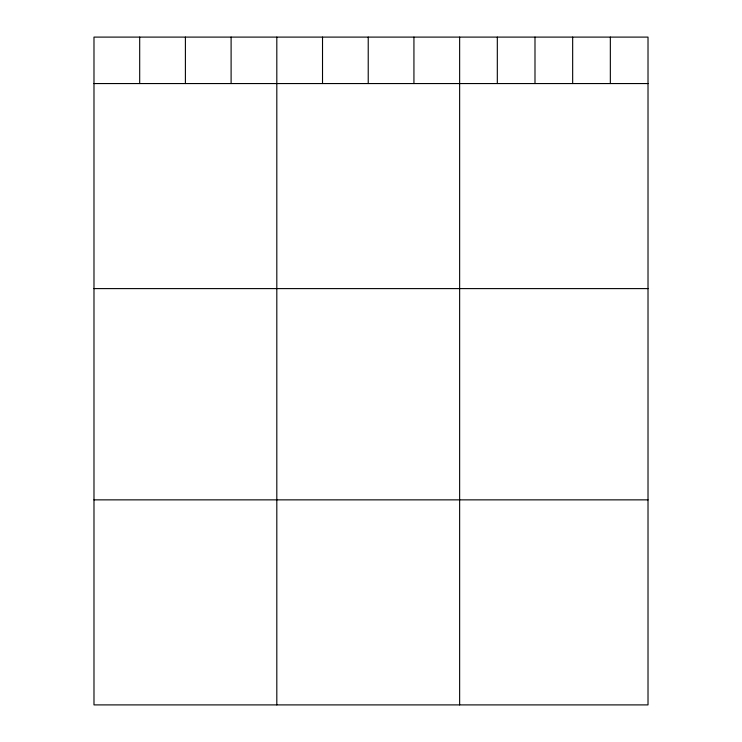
<?xml version="1.0" encoding="UTF-8"?>
<svg xmlns="http://www.w3.org/2000/svg" width="742" height="742" viewBox="0 0 742 742"><rect width="100%" height="100%" fill="white"/><g stroke="black" fill="none" stroke-linecap="round" stroke-linejoin="round"><path stroke-width="1.11" d="M648.016 83.558L648.016 704.9L93.984 704.9L93.984 37.1L648.016 37.1L648.016 83.558L93.984 83.558M93.984 288.601L648.016 288.601M93.984 499.858L648.016 499.858M610.341 37.1L610.341 83.558M572.666 37.1L572.666 83.558M534.991 37.1L534.991 83.558M497.316 37.1L497.316 83.558M459.641 37.1L459.641 704.9M413.934 37.1L413.934 83.558M368.227 37.1L368.227 83.558M322.52 37.1L322.52 83.558M276.812 37.1L276.812 704.9M231.105 37.1L231.105 83.558M185.398 37.1L185.398 83.558M139.691 37.1L139.691 83.558"/></g></svg>
